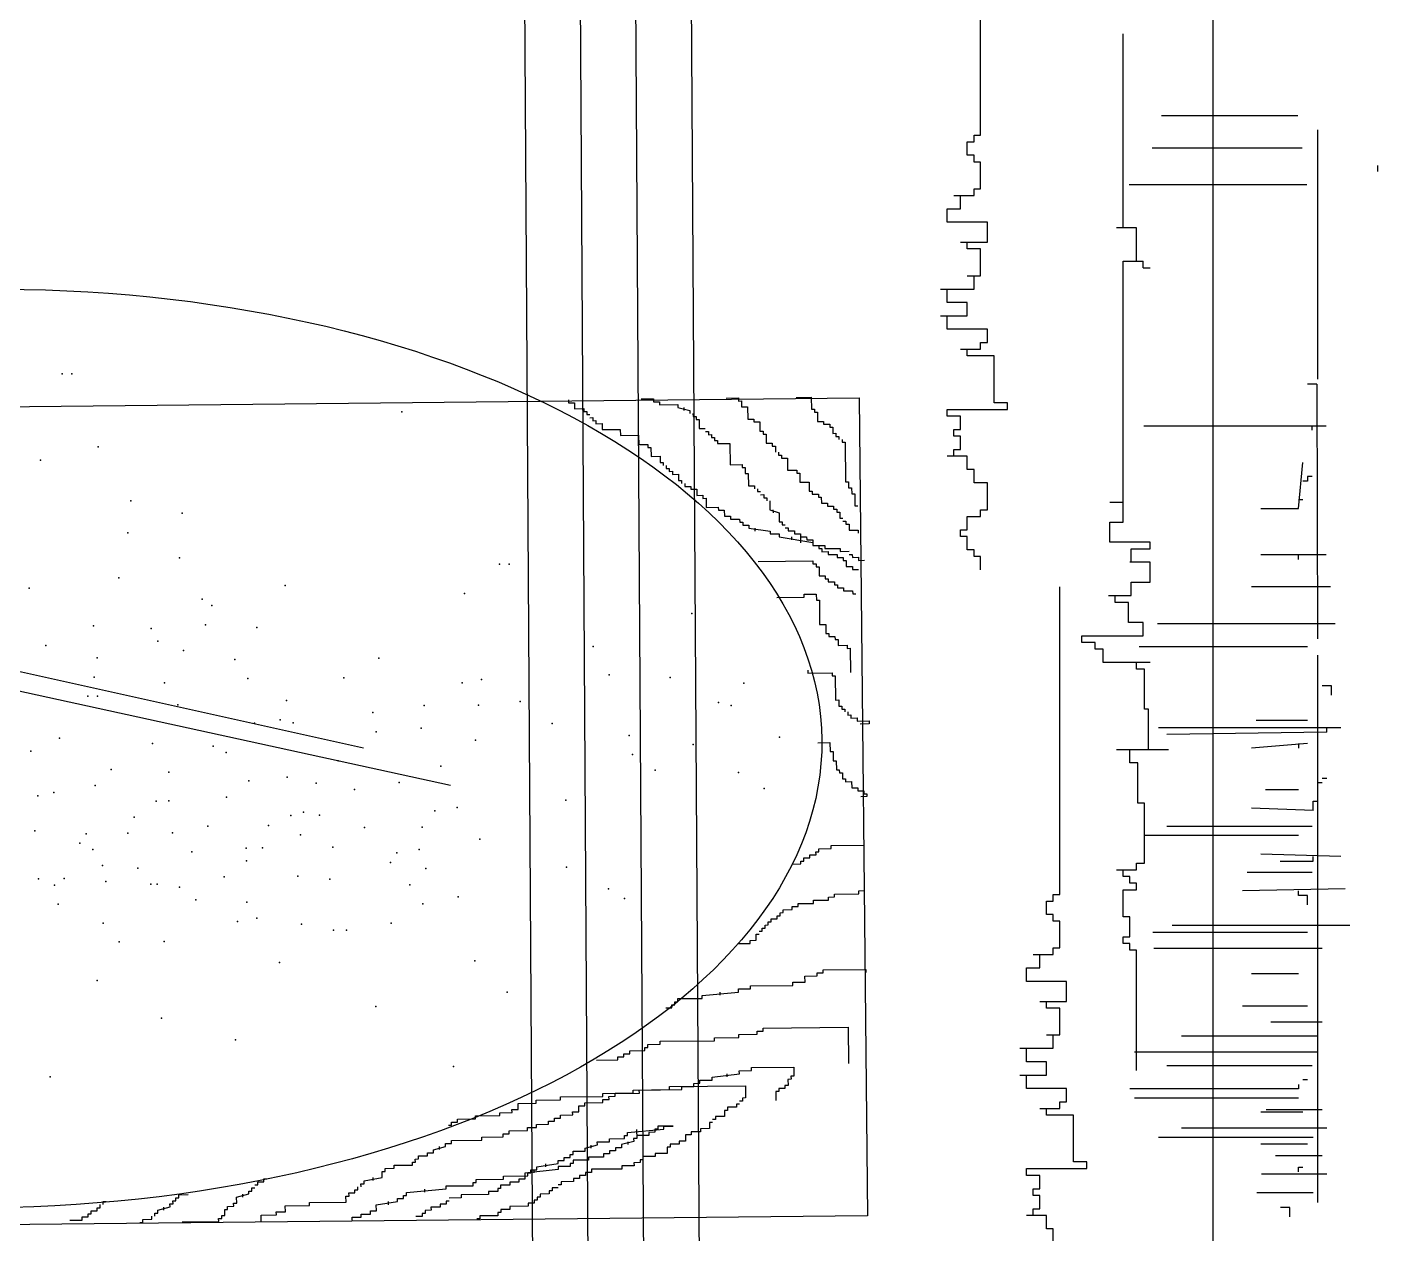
# Model space of a CAD drawing. Header units: inches. Extents: x 4.9 to 47.4, y 12.3 to 37.1.
# Drawn here: x 23.561 to 24.605, y 20.177 to 21.109 of the extents above; entities that cross this region are included whole.
import ezdxf

# ---------------------------------------------------------------- set-up
doc = ezdxf.new("R2010")
doc.units = ezdxf.units.IN
doc.header["$MEASUREMENT"] = 0
doc.layers.add('02', color=2, linetype='Continuous')

msp = doc.modelspace()

# ---------------------------------------------------------------- linework, layer by layer
at = {"layer": '02'}
for p, q in [((23.9544, 19.7528), (23.9452, 21.2094)), ((23.9973, 19.7528), (23.9882, 21.2094)), ((24.0403, 19.7528), (24.0311, 21.2094)), ((24.0832, 19.7528), (24.0741, 21.2094)), ((24.2977, 21.0258), (24.2977, 21.2093)), ((24.4772, 19.8095), (24.4772, 21.1773)), ((24.4078, 20.9543), (24.4078, 21.1041)), ((24.5426, 21.0407), (24.4374, 21.0407)), ((24.2874, 21.0206), (24.2926, 21.0206)), ((24.2874, 21.0103), (24.2874, 21.0206)), ((24.2926, 21.0258), (24.2977, 21.0258)), ((24.2926, 21.0206), (24.2926, 21.0258)), ((24.5578, 21.0299), (24.5578, 20.8375)), ((24.2926, 21.0103), (24.2874, 21.0103)), ((24.2926, 21.0051), (24.2926, 21.0103)), ((24.5461, 21.0158), (24.4303, 21.0158)), ((24.2977, 21.0051), (24.2926, 21.0051)), ((24.2977, 20.9845), (24.2977, 21.0051)), ((24.6045, 20.9977), (24.6045, 21.0024)), ((24.2771, 20.9793), (24.2926, 20.9793)), ((24.2823, 20.969), (24.2823, 20.9793)), ((24.2926, 20.9845), (24.2977, 20.9845)), ((24.2926, 20.9793), (24.2926, 20.9845)), ((24.5497, 20.9874), (24.4125, 20.9874)), ((24.2719, 20.969), (24.2823, 20.969)), ((24.2719, 20.9587), (24.2719, 20.969)), ((24.3029, 20.9587), (24.2719, 20.9587)), ((24.3029, 20.9432), (24.3029, 20.9587)), ((24.4181, 20.9543), (24.4027, 20.9543)), ((24.4181, 20.9285), (24.4181, 20.9543)), ((24.2823, 20.9432), (24.3029, 20.9432)), ((24.2874, 20.938), (24.2874, 20.9432)), ((24.2977, 20.938), (24.2874, 20.938)), ((24.2977, 20.9173), (24.2977, 20.938)), ((24.4078, 20.9285), (24.4233, 20.9285)), ((24.4078, 20.727), (24.4078, 20.9285)), ((24.4233, 20.9233), (24.4233, 20.9285)), ((24.2874, 20.9173), (24.2977, 20.9173)), ((24.2926, 20.907), (24.2926, 20.9173)), ((24.4233, 20.9233), (24.4285, 20.9233)), ((24.2668, 20.907), (24.2926, 20.907)), ((24.2719, 20.8967), (24.2719, 20.907)), ((24.2874, 20.8967), (24.2719, 20.8967)), ((24.2874, 20.8863), (24.2874, 20.8967)), ((24.2668, 20.8863), (24.2874, 20.8863)), ((24.2719, 20.876), (24.2719, 20.8863)), ((24.3029, 20.876), (24.2719, 20.876)), ((24.3029, 20.8657), (24.3029, 20.876)), ((24.2977, 20.8657), (24.3029, 20.8657)), ((24.2977, 20.8605), (24.2977, 20.8657)), ((24.2823, 20.8605), (24.2977, 20.8605)), ((24.2874, 20.8553), (24.2874, 20.8605)), ((24.3081, 20.8553), (24.2874, 20.8553)), ((24.3081, 20.8192), (24.3081, 20.8553)), ((24.5573, 20.8334), (24.5502, 20.8334)), ((24.5573, 20.8334), (24.5578, 20.6368)), ((22.8502, 20.8089), (24.2039, 20.8229)), ((24.0357, 20.8221), (24.045, 20.8222)), ((24.045, 20.8222), (24.0451, 20.8199)), ((24.1013, 20.8228), (24.1107, 20.8229)), ((24.1107, 20.8229), (24.1107, 20.8205)), ((24.1552, 20.8233), (24.1669, 20.8235)), ((24.1669, 20.8235), (24.167, 20.8141)), ((24.2039, 20.8229), (24.2104, 20.1912)), ((23.9794, 20.8215), (23.9794, 20.8192)), ((23.9794, 20.8192), (23.9841, 20.8192)), ((23.9841, 20.8192), (23.9842, 20.8145)), ((23.9842, 20.8145), (23.9912, 20.8146)), ((23.9912, 20.8146), (23.9912, 20.8123)), ((23.9912, 20.8123), (23.9936, 20.8123)), ((23.9936, 20.8123), (23.9936, 20.81)), ((24.0451, 20.8199), (24.0498, 20.8199)), ((24.0498, 20.8199), (24.0498, 20.8176)), ((24.0498, 20.8176), (24.0638, 20.8177)), ((24.0638, 20.8177), (24.0639, 20.8154)), ((24.0639, 20.8154), (24.0733, 20.8131)), ((24.0686, 20.8154), (24.0686, 20.8131)), ((24.0733, 20.8131), (24.0733, 20.8108)), ((24.1107, 20.8205), (24.113, 20.8206)), ((24.113, 20.8206), (24.1131, 20.8159)), ((24.1131, 20.8159), (24.1178, 20.8159)), ((24.1178, 20.8159), (24.1179, 20.8066)), ((24.167, 20.8141), (24.1694, 20.8141)), ((24.1694, 20.8141), (24.1694, 20.8118)), ((24.1694, 20.8118), (24.1717, 20.8118)), ((24.1717, 20.8118), (24.1718, 20.8048)), ((24.2719, 20.814), (24.3184, 20.814)), ((24.2719, 20.8088), (24.2719, 20.814)), ((24.3184, 20.8192), (24.3081, 20.8192)), ((24.3184, 20.814), (24.3184, 20.8192)), ((23.9936, 20.81), (23.9959, 20.81)), ((23.996, 20.8076), (23.9983, 20.8077)), ((23.9983, 20.8077), (23.9983, 20.8053)), ((23.9983, 20.8053), (24.0007, 20.8054)), ((24.0007, 20.8054), (24.0007, 20.803)), ((24.0007, 20.803), (24.0054, 20.8031)), ((24.0054, 20.8031), (24.0054, 20.7984)), ((24.0756, 20.8108), (24.0757, 20.8085)), ((24.0757, 20.8085), (24.078, 20.8085)), ((24.078, 20.8085), (24.078, 20.8062)), ((24.078, 20.8062), (24.0804, 20.8062)), ((24.0804, 20.8062), (24.0804, 20.7992)), ((24.1179, 20.8066), (24.1226, 20.8066)), ((24.1226, 20.8066), (24.1226, 20.8043)), ((24.1226, 20.8043), (24.1273, 20.8043)), ((24.1273, 20.8043), (24.1273, 20.7973)), ((24.1718, 20.8048), (24.1765, 20.8048)), ((24.1765, 20.8048), (24.1765, 20.8025)), ((24.1765, 20.8025), (24.1812, 20.8025)), ((24.1812, 20.8025), (24.1812, 20.8002)), ((24.2823, 20.8088), (24.2719, 20.8088)), ((24.2823, 20.7985), (24.2823, 20.8088)), ((24.4237, 20.8014), (24.5645, 20.8014)), ((24.5538, 20.7979), (24.5538, 20.8014)), ((24.0054, 20.7984), (24.0195, 20.7985)), ((24.0195, 20.7985), (24.0196, 20.7938)), ((24.0196, 20.7938), (24.0336, 20.794)), ((24.0336, 20.794), (24.0337, 20.787)), ((24.0804, 20.7992), (24.0851, 20.7992)), ((24.0852, 20.7969), (24.0875, 20.7969)), ((24.0875, 20.7969), (24.0875, 20.7945)), ((24.0875, 20.7945), (24.0899, 20.7946)), ((24.0899, 20.7946), (24.0899, 20.7922)), ((24.0899, 20.7922), (24.0922, 20.7923)), ((24.0922, 20.7923), (24.0923, 20.7899)), ((24.1273, 20.7973), (24.1297, 20.7973)), ((24.1297, 20.7973), (24.1297, 20.795)), ((24.1297, 20.795), (24.1321, 20.795)), ((24.1321, 20.795), (24.1321, 20.788)), ((24.1812, 20.8002), (24.1836, 20.8002)), ((24.1836, 20.8002), (24.1836, 20.7955)), ((24.1836, 20.7955), (24.186, 20.7956)), ((24.186, 20.7956), (24.186, 20.7932)), ((24.186, 20.7932), (24.1883, 20.7932)), ((24.1883, 20.7932), (24.1883, 20.7909)), ((24.1907, 20.7909), (24.1907, 20.7886)), ((24.2771, 20.7985), (24.2823, 20.7985)), ((24.2771, 20.7933), (24.2771, 20.7985)), ((24.2823, 20.7933), (24.2771, 20.7933)), ((24.2823, 20.783), (24.2823, 20.7933)), ((24.0337, 20.787), (24.0407, 20.787)), ((24.0407, 20.787), (24.0407, 20.7847)), ((24.0407, 20.7847), (24.0431, 20.7847)), ((24.0431, 20.7847), (24.0432, 20.7777)), ((24.0923, 20.7899), (24.0946, 20.7899)), ((24.0946, 20.7899), (24.0946, 20.7876)), ((24.0946, 20.7876), (24.104, 20.7877)), ((24.104, 20.7877), (24.1042, 20.7713)), ((24.1321, 20.788), (24.1368, 20.788)), ((24.1368, 20.788), (24.1368, 20.7857)), ((24.1368, 20.7857), (24.1392, 20.7857)), ((24.1392, 20.7857), (24.1392, 20.781)), ((24.1416, 20.7811), (24.1416, 20.7787)), ((24.1907, 20.7886), (24.1931, 20.7886)), ((24.1931, 20.7886), (24.1934, 20.7582)), ((24.2771, 20.783), (24.2823, 20.783)), ((24.2771, 20.7779), (24.2771, 20.783)), ((24.0432, 20.7777), (24.0502, 20.7778)), ((24.0502, 20.7778), (24.0502, 20.7731)), ((24.0502, 20.7731), (24.0526, 20.7731)), ((24.0526, 20.7731), (24.0526, 20.7708)), ((24.0549, 20.7708), (24.055, 20.7685)), ((24.1042, 20.7713), (24.1135, 20.7714)), ((24.1135, 20.7714), (24.1136, 20.7691)), ((24.1416, 20.7787), (24.1439, 20.7787)), ((24.1439, 20.7787), (24.144, 20.7764)), ((24.144, 20.7764), (24.1486, 20.7764)), ((24.1486, 20.7764), (24.1487, 20.7671)), ((24.2874, 20.7779), (24.2719, 20.7779)), ((24.2874, 20.7675), (24.2874, 20.7779)), ((24.5431, 20.7374), (24.5466, 20.7729)), ((24.055, 20.7685), (24.0573, 20.7685)), ((24.0573, 20.7685), (24.0573, 20.7661)), ((24.0573, 20.7661), (24.0597, 20.7662)), ((24.0597, 20.7662), (24.0597, 20.7638)), ((24.0597, 20.7638), (24.0644, 20.7639)), ((24.0644, 20.7639), (24.0644, 20.7592)), ((24.0644, 20.7592), (24.0668, 20.7592)), ((24.0668, 20.7592), (24.0668, 20.7569)), ((24.1136, 20.7691), (24.1159, 20.7691)), ((24.1159, 20.7691), (24.116, 20.7644)), ((24.116, 20.7644), (24.1183, 20.7644)), ((24.1183, 20.7644), (24.1184, 20.7551)), ((24.1487, 20.7671), (24.1558, 20.7672)), ((24.1558, 20.7672), (24.1558, 20.7648)), ((24.1558, 20.7648), (24.1581, 20.7648)), ((24.1581, 20.7648), (24.1582, 20.7578)), ((24.2926, 20.7675), (24.2874, 20.7675)), ((24.2926, 20.7572), (24.2926, 20.7675)), ((24.5502, 20.7623), (24.5502, 20.7587)), ((24.5538, 20.7623), (24.5502, 20.7623)), ((24.0692, 20.7569), (24.0692, 20.7546)), ((24.0692, 20.7546), (24.0739, 20.7546)), ((24.0739, 20.7546), (24.0739, 20.7523)), ((24.0739, 20.7523), (24.0786, 20.7523)), ((24.0786, 20.7523), (24.0786, 20.7476)), ((24.1184, 20.7551), (24.1231, 20.7551)), ((24.1231, 20.7551), (24.1231, 20.7528)), ((24.1255, 20.7528), (24.1255, 20.7505)), ((24.1255, 20.7505), (24.1278, 20.7505)), ((24.1582, 20.7578), (24.1652, 20.7579)), ((24.1652, 20.7579), (24.1653, 20.7509)), ((24.1653, 20.7509), (24.1677, 20.7509)), ((24.1677, 20.7509), (24.1677, 20.7485)), ((24.1677, 20.7485), (24.1724, 20.7486)), ((24.1724, 20.7486), (24.1724, 20.7463)), ((24.1934, 20.7582), (24.1957, 20.7582)), ((24.1957, 20.7582), (24.1958, 20.7535)), ((24.1958, 20.7535), (24.1981, 20.7535)), ((24.1981, 20.7535), (24.1982, 20.7489)), ((24.1982, 20.7489), (24.2005, 20.7489)), ((24.2005, 20.7489), (24.2006, 20.7395)), ((24.3029, 20.7572), (24.2926, 20.7572)), ((24.3029, 20.7365), (24.3029, 20.7572)), ((24.5502, 20.7587), (24.5466, 20.7587)), ((24.0786, 20.7476), (24.0833, 20.7477)), ((24.0833, 20.7477), (24.0833, 20.7453)), ((24.0833, 20.7453), (24.0857, 20.7454)), ((24.0857, 20.7454), (24.0858, 20.7383)), ((24.0858, 20.7383), (24.0951, 20.7384)), ((24.0951, 20.7384), (24.0952, 20.7361)), ((24.1278, 20.7481), (24.1302, 20.7482)), ((24.1302, 20.7482), (24.1302, 20.7458)), ((24.1302, 20.7458), (24.1326, 20.7458)), ((24.1326, 20.7458), (24.1326, 20.7435)), ((24.1349, 20.7435), (24.135, 20.7365)), ((24.1724, 20.7463), (24.1747, 20.7463)), ((24.1747, 20.7463), (24.1748, 20.7416)), ((24.1748, 20.7416), (24.1795, 20.7416)), ((24.1795, 20.7416), (24.1795, 20.7393)), ((24.1795, 20.7393), (24.1842, 20.7394)), ((24.1842, 20.7394), (24.1842, 20.737)), ((24.2006, 20.7395), (24.2029, 20.7395)), ((24.3975, 20.7425), (24.4078, 20.7425)), ((24.5431, 20.7445), (24.5466, 20.7445)), ((24.0952, 20.7361), (24.0998, 20.7361)), ((24.0998, 20.7361), (24.0999, 20.7315)), ((24.0999, 20.7315), (24.1046, 20.7315)), ((24.1046, 20.7315), (24.1046, 20.7292)), ((24.1046, 20.7292), (24.1116, 20.7292)), ((24.1116, 20.7292), (24.1117, 20.7269)), ((24.135, 20.7365), (24.1421, 20.7342)), ((24.1373, 20.7365), (24.1374, 20.7342)), ((24.1421, 20.7342), (24.1421, 20.7272)), ((24.1842, 20.737), (24.1866, 20.737)), ((24.1866, 20.737), (24.1866, 20.7347)), ((24.1866, 20.7347), (24.1889, 20.7347)), ((24.1889, 20.7347), (24.189, 20.73)), ((24.189, 20.73), (24.1913, 20.7301)), ((24.1913, 20.7277), (24.1937, 20.7277)), ((24.1937, 20.7277), (24.1937, 20.7254)), ((24.2874, 20.7314), (24.2977, 20.7314)), ((24.2874, 20.721), (24.2874, 20.7314)), ((24.2977, 20.7365), (24.3029, 20.7365)), ((24.2977, 20.7314), (24.2977, 20.7365)), ((24.5141, 20.7374), (24.5431, 20.7374)), ((24.1117, 20.7269), (24.114, 20.7269)), ((24.114, 20.7269), (24.114, 20.7246)), ((24.114, 20.7246), (24.1187, 20.7246)), ((24.1187, 20.7246), (24.1187, 20.7223)), ((24.1187, 20.7223), (24.1352, 20.7201)), ((24.1234, 20.7223), (24.1234, 20.72)), ((24.1352, 20.7201), (24.1352, 20.7178)), ((24.1352, 20.7178), (24.1422, 20.7179)), ((24.1421, 20.7272), (24.1445, 20.7272)), ((24.1422, 20.7179), (24.1422, 20.7155)), ((24.1445, 20.7272), (24.1445, 20.7249)), ((24.1445, 20.7249), (24.1468, 20.7249)), ((24.1469, 20.7226), (24.1492, 20.7226)), ((24.1492, 20.7226), (24.1492, 20.7203)), ((24.1492, 20.7203), (24.1539, 20.7203)), ((24.1539, 20.7203), (24.1539, 20.718)), ((24.1539, 20.718), (24.1586, 20.718)), ((24.1586, 20.718), (24.1587, 20.711)), ((24.1937, 20.7254), (24.1961, 20.7254)), ((24.1961, 20.7254), (24.1961, 20.7207)), ((24.1961, 20.7207), (24.2031, 20.7208)), ((24.2031, 20.7208), (24.2032, 20.7185)), ((24.2823, 20.721), (24.2874, 20.721)), ((24.2823, 20.7159), (24.2823, 20.721)), ((24.3975, 20.727), (24.4078, 20.727)), ((24.3975, 20.7115), (24.3975, 20.727)), ((24.1422, 20.7155), (24.1681, 20.7111)), ((24.1516, 20.7156), (24.1516, 20.7133)), ((24.1587, 20.7157), (24.1633, 20.7157)), ((24.1633, 20.7157), (24.1634, 20.7134)), ((24.1634, 20.7134), (24.1681, 20.7134)), ((24.1681, 20.7134), (24.1681, 20.7088)), ((24.1681, 20.7111), (24.1681, 20.7088)), ((24.1681, 20.7088), (24.1775, 20.7089)), ((24.1681, 20.7088), (24.1728, 20.7088)), ((24.1728, 20.7088), (24.1728, 20.7065)), ((24.1775, 20.7089), (24.1775, 20.7065)), ((24.2874, 20.7159), (24.2823, 20.7159)), ((24.2874, 20.7055), (24.2874, 20.7159)), ((24.4285, 20.7115), (24.3975, 20.7115)), ((24.4285, 20.7063), (24.4285, 20.7115)), ((24.126, 20.6966), (24.1682, 20.6971)), ((24.1682, 20.6971), (24.1682, 20.6947)), ((24.1728, 20.7065), (24.1752, 20.7065)), ((24.1752, 20.7065), (24.1752, 20.7041)), ((24.1752, 20.7041), (24.1799, 20.7042)), ((24.1775, 20.7065), (24.1892, 20.7066)), ((24.1799, 20.7042), (24.1799, 20.7019)), ((24.1799, 20.7019), (24.1869, 20.7019)), ((24.1869, 20.7019), (24.1869, 20.6996)), ((24.1869, 20.6996), (24.1916, 20.6996)), ((24.1892, 20.7066), (24.1892, 20.7043)), ((24.1892, 20.7043), (24.1963, 20.7044)), ((24.1916, 20.6996), (24.1917, 20.6973)), ((24.1917, 20.6973), (24.194, 20.6973)), ((24.194, 20.6973), (24.194, 20.6926)), ((24.1963, 20.702), (24.1986, 20.702)), ((24.1986, 20.702), (24.1987, 20.6997)), ((24.1987, 20.6997), (24.2034, 20.6998)), ((24.2034, 20.6998), (24.2034, 20.6974)), ((24.2034, 20.6974), (24.2081, 20.6975)), ((24.2926, 20.7055), (24.2874, 20.7055)), ((24.2926, 20.7004), (24.2926, 20.7055)), ((24.2977, 20.7004), (24.2926, 20.7004)), ((24.2977, 20.69), (24.2977, 20.7004)), ((24.4139, 20.7063), (24.4285, 20.7063)), ((24.4139, 20.696), (24.4139, 20.7063)), ((24.5645, 20.7018), (24.5141, 20.7018)), ((24.5431, 20.6982), (24.5431, 20.7018)), ((23.1947, 20.6918), (23.8213, 20.5527)), ((24.1682, 20.6947), (24.1706, 20.6947)), ((24.1706, 20.6947), (24.1706, 20.6924)), ((24.1706, 20.6924), (24.173, 20.6924)), ((24.173, 20.6924), (24.173, 20.6854)), ((24.194, 20.6926), (24.1987, 20.6927)), ((24.1987, 20.6927), (24.1988, 20.6903)), ((24.1988, 20.6903), (24.2034, 20.6904)), ((24.4285, 20.696), (24.413, 20.696)), ((24.4285, 20.6805), (24.4285, 20.696)), ((24.173, 20.6854), (24.1777, 20.6854)), ((24.1777, 20.6854), (24.1777, 20.6831)), ((24.1777, 20.6831), (24.1801, 20.6831)), ((24.1801, 20.6831), (24.1801, 20.6808)), ((24.1801, 20.6808), (24.1848, 20.6808)), ((24.1848, 20.6808), (24.1848, 20.6785)), ((24.1848, 20.6785), (24.1872, 20.6785)), ((24.1872, 20.6785), (24.1872, 20.6762)), ((24.1872, 20.6762), (24.1919, 20.6762)), ((24.1919, 20.6762), (24.1919, 20.6739)), ((24.359, 20.4394), (24.359, 20.677)), ((24.4139, 20.6702), (24.4139, 20.6805)), ((24.4139, 20.6805), (24.4285, 20.6805)), ((24.568, 20.6769), (24.5069, 20.6769)), ((23.2197, 20.6699), (23.8884, 20.5238)), ((24.1404, 20.6687), (24.1615, 20.6689)), ((24.1615, 20.6712), (24.1708, 20.6713)), ((24.1615, 20.6689), (24.1615, 20.6712)), ((24.1708, 20.6713), (24.1709, 20.6666)), ((24.1709, 20.6666), (24.1732, 20.6667)), ((24.1732, 20.6667), (24.1734, 20.6479)), ((24.1919, 20.6739), (24.1989, 20.674)), ((24.1989, 20.674), (24.199, 20.6716)), ((24.199, 20.6716), (24.2013, 20.6716)), ((24.3965, 20.6702), (24.4139, 20.6702)), ((24.4017, 20.665), (24.4017, 20.6702)), ((24.412, 20.665), (24.4017, 20.665)), ((24.412, 20.6495), (24.412, 20.665)), ((24.1734, 20.6479), (24.1781, 20.648)), ((24.1781, 20.648), (24.1782, 20.641)), ((24.4233, 20.6495), (24.412, 20.6495)), ((24.4233, 20.6392), (24.4233, 20.6495)), ((24.5716, 20.6484), (24.4344, 20.6484)), ((24.1782, 20.641), (24.1805, 20.641)), ((24.1805, 20.641), (24.1805, 20.6387)), ((24.1805, 20.6387), (24.1852, 20.6387)), ((24.1852, 20.6387), (24.1853, 20.6364)), ((24.1853, 20.6364), (24.1876, 20.6364)), ((24.1876, 20.6364), (24.1876, 20.6317)), ((24.3759, 20.6392), (24.4233, 20.6392)), ((24.3759, 20.634), (24.3759, 20.6392)), ((24.3862, 20.634), (24.3759, 20.634)), ((24.3862, 20.6288), (24.3862, 20.634)), ((24.1876, 20.6317), (24.1947, 20.6318)), ((24.1947, 20.6318), (24.1947, 20.6294)), ((24.1947, 20.6294), (24.197, 20.6295)), ((24.197, 20.6295), (24.1972, 20.6107)), ((24.3923, 20.6288), (24.3862, 20.6288)), ((24.3923, 20.6185), (24.3923, 20.6288)), ((24.5502, 20.6306), (24.4201, 20.6306)), ((24.5578, 20.6242), (24.5578, 20.2015)), ((24.4285, 20.6185), (24.3923, 20.6185)), ((24.4181, 20.6134), (24.4181, 20.6185)), ((24.4243, 20.6134), (24.4181, 20.6134)), ((24.4243, 20.5824), (24.4243, 20.6134)), ((24.1644, 20.6127), (24.1644, 20.6104)), ((24.1644, 20.6104), (24.1832, 20.6106)), ((24.1832, 20.6106), (24.1832, 20.6082)), ((24.1832, 20.6082), (24.1855, 20.6083)), ((24.1855, 20.6083), (24.1857, 20.5895)), ((24.5686, 20.6004), (24.5615, 20.6004)), ((24.5686, 20.5933), (24.5686, 20.6004)), ((24.1857, 20.5895), (24.1881, 20.5896)), ((24.1881, 20.5896), (24.1881, 20.5849)), ((24.1881, 20.5849), (24.1905, 20.5849)), ((24.1905, 20.5849), (24.1905, 20.5826)), ((24.1905, 20.5826), (24.1928, 20.5826)), ((24.1928, 20.5826), (24.1929, 20.5803)), ((24.4273, 20.5824), (24.4243, 20.5824)), ((24.4273, 20.5514), (24.4273, 20.5824)), ((24.1952, 20.5803), (24.1952, 20.5779)), ((24.1952, 20.5779), (24.1976, 20.578)), ((24.1976, 20.578), (24.1976, 20.5756)), ((24.1976, 20.5756), (24.2023, 20.5757)), ((24.2023, 20.5757), (24.2023, 20.5733)), ((24.2023, 20.5733), (24.2117, 20.5734)), ((24.2117, 20.5734), (24.2117, 20.5711)), ((24.5502, 20.5737), (24.5105, 20.5737)), ((24.2117, 20.5711), (24.2047, 20.571)), ((24.435, 20.5684), (24.5758, 20.5684)), ((24.5651, 20.5648), (24.4415, 20.563)), ((24.5651, 20.5648), (24.5651, 20.5684)), ((24.172, 20.5566), (24.1814, 20.5567)), ((24.1814, 20.5567), (24.1815, 20.5497)), ((24.4027, 20.5514), (24.4428, 20.5514)), ((24.413, 20.541), (24.413, 20.5514)), ((24.5502, 20.5559), (24.5069, 20.5524)), ((24.5431, 20.5559), (24.5431, 20.5524)), ((24.1815, 20.5497), (24.1838, 20.5497)), ((24.1838, 20.5497), (24.1839, 20.5427)), ((24.1839, 20.5427), (24.1862, 20.5427)), ((24.1862, 20.5427), (24.1863, 20.5357)), ((24.4191, 20.541), (24.413, 20.541)), ((24.4191, 20.51), (24.4191, 20.541)), ((24.1863, 20.5357), (24.1886, 20.5357)), ((24.1886, 20.5357), (24.1887, 20.5334)), ((24.1887, 20.5334), (24.191, 20.5334)), ((24.191, 20.5334), (24.191, 20.5287)), ((24.191, 20.5287), (24.1934, 20.5288)), ((24.1934, 20.5288), (24.1934, 20.5264)), ((24.1934, 20.5264), (24.1981, 20.5265)), ((24.1981, 20.5265), (24.1982, 20.5218)), ((24.1982, 20.5218), (24.2028, 20.5218)), ((24.2028, 20.5218), (24.2029, 20.5195)), ((24.2029, 20.5195), (24.2076, 20.5195)), ((24.2076, 20.5195), (24.2076, 20.5172)), ((24.5431, 20.5203), (24.5176, 20.5203)), ((24.5615, 20.5257), (24.558, 20.5257)), ((24.5615, 20.5292), (24.5651, 20.5292)), ((24.2099, 20.5149), (24.2053, 20.5148)), ((24.2076, 20.5172), (24.2099, 20.5172)), ((24.2099, 20.5172), (24.2099, 20.5149)), ((24.4243, 20.51), (24.4191, 20.51)), ((24.4243, 20.4635), (24.4243, 20.51)), ((24.5544, 20.5114), (24.558, 20.5114)), ((24.5544, 20.5043), (24.5544, 20.5114)), ((24.5544, 20.5043), (24.5069, 20.5061)), ((24.5538, 20.4919), (24.4415, 20.4919)), ((24.1822, 20.4771), (24.208, 20.4774)), ((24.5431, 20.4848), (24.4237, 20.4848)), ((24.1612, 20.4676), (24.1659, 20.4676)), ((24.1612, 20.4652), (24.1612, 20.4676)), ((24.1659, 20.4699), (24.1706, 20.47)), ((24.1659, 20.4676), (24.1659, 20.4699)), ((24.1705, 20.4723), (24.1729, 20.4724)), ((24.1706, 20.47), (24.1705, 20.4723)), ((24.1729, 20.4747), (24.1822, 20.4748)), ((24.1729, 20.4724), (24.1729, 20.4747)), ((24.1822, 20.4748), (24.1822, 20.4771)), ((24.5758, 20.4687), (24.5141, 20.4705)), ((24.5544, 20.4652), (24.5544, 20.4687)), ((24.1519, 20.4628), (24.1589, 20.4629)), ((24.1589, 20.4652), (24.1612, 20.4652)), ((24.1589, 20.4629), (24.1589, 20.4652)), ((24.4027, 20.4584), (24.4181, 20.4584)), ((24.4078, 20.4532), (24.4078, 20.4584)), ((24.4181, 20.4635), (24.4243, 20.4635)), ((24.4181, 20.4584), (24.4181, 20.4635)), ((24.5289, 20.4652), (24.5544, 20.4652)), ((24.413, 20.4532), (24.4078, 20.4532)), ((24.413, 20.448), (24.413, 20.4532)), ((24.4181, 20.448), (24.413, 20.448)), ((24.4181, 20.4429), (24.4181, 20.448)), ((24.5538, 20.4563), (24.5034, 20.4563)), ((24.1803, 20.4373), (24.185, 20.4374)), ((24.1803, 20.435), (24.1803, 20.4373)), ((24.1849, 20.4397), (24.2037, 20.4399)), ((24.185, 20.4374), (24.1849, 20.4397)), ((24.2037, 20.4422), (24.2083, 20.4423)), ((24.2037, 20.4399), (24.2037, 20.4422)), ((24.3538, 20.4342), (24.3538, 20.4394)), ((24.3538, 20.4394), (24.359, 20.4394)), ((24.4078, 20.4429), (24.4181, 20.4429)), ((24.4078, 20.4222), (24.4078, 20.4429)), ((24.5793, 20.4438), (24.4998, 20.4421)), ((24.5431, 20.4385), (24.5431, 20.4421)), ((24.5502, 20.4385), (24.5431, 20.4385)), ((24.5502, 20.4314), (24.5502, 20.4385)), ((24.1429, 20.4252), (24.1452, 20.4253)), ((24.1429, 20.4229), (24.1429, 20.4252)), ((24.1452, 20.4276), (24.1522, 20.4277)), ((24.1452, 20.4253), (24.1452, 20.4276)), ((24.1522, 20.43), (24.1569, 20.4301)), ((24.1522, 20.4277), (24.1522, 20.43)), ((24.1569, 20.4324), (24.1686, 20.4325)), ((24.1569, 20.4301), (24.1569, 20.4324)), ((24.1686, 20.4349), (24.1803, 20.435)), ((24.1686, 20.4325), (24.1686, 20.4349)), ((24.3487, 20.4342), (24.3538, 20.4342)), ((24.3487, 20.4239), (24.3487, 20.4342)), ((24.1313, 20.4157), (24.1336, 20.4158)), ((24.1313, 20.4134), (24.1313, 20.4157)), ((24.1336, 20.4181), (24.1359, 20.4181)), ((24.1336, 20.4158), (24.1336, 20.4181)), ((24.1359, 20.4205), (24.1406, 20.4205)), ((24.1359, 20.4181), (24.1359, 20.4205)), ((24.1406, 20.4229), (24.1429, 20.4229)), ((24.1406, 20.4205), (24.1406, 20.4229)), ((24.3538, 20.4239), (24.3487, 20.4239)), ((24.3538, 20.4187), (24.3538, 20.4239)), ((24.359, 20.4187), (24.3538, 20.4187)), ((24.359, 20.3981), (24.359, 20.4187)), ((24.413, 20.4222), (24.4078, 20.4222)), ((24.413, 20.4067), (24.413, 20.4222)), ((24.5829, 20.4154), (24.4457, 20.4154)), ((24.1243, 20.4087), (24.1267, 20.4087)), ((24.1244, 20.404), (24.1243, 20.4087)), ((24.1266, 20.411), (24.129, 20.411)), ((24.129, 20.4134), (24.1313, 20.4134)), ((24.129, 20.411), (24.129, 20.4134)), ((24.4078, 20.4067), (24.413, 20.4067)), ((24.4078, 20.4016), (24.4078, 20.4067)), ((24.5502, 20.41), (24.4308, 20.41)), ((24.1103, 20.4015), (24.1197, 20.4016)), ((24.1197, 20.4039), (24.1244, 20.404)), ((24.1197, 20.4016), (24.1197, 20.4039)), ((24.3538, 20.3929), (24.3538, 20.3981)), ((24.3538, 20.3981), (24.359, 20.3981)), ((24.413, 20.4016), (24.4078, 20.4016)), ((24.413, 20.3964), (24.413, 20.4016)), ((24.4181, 20.3964), (24.413, 20.3964)), ((24.4181, 20.3034), (24.4181, 20.3964)), ((24.5615, 20.3976), (24.4314, 20.3976)), ((24.3384, 20.3929), (24.3538, 20.3929)), ((24.3435, 20.3826), (24.3435, 20.3929)), ((24.1621, 20.3763), (24.1715, 20.3764)), ((24.1622, 20.3716), (24.1621, 20.3763)), ((24.1715, 20.3787), (24.1762, 20.3788)), ((24.1715, 20.3764), (24.1715, 20.3787)), ((24.1762, 20.3811), (24.209, 20.3814)), ((24.1762, 20.3788), (24.1762, 20.3811)), ((24.209, 20.3814), (24.209, 20.3791)), ((24.3332, 20.3722), (24.3332, 20.3826)), ((24.3332, 20.3826), (24.3435, 20.3826)), ((24.5431, 20.378), (24.5069, 20.378)), ((24.0826, 20.3614), (24.1107, 20.364)), ((24.0967, 20.3615), (24.0966, 20.3639)), ((24.1107, 20.3664), (24.1201, 20.3665)), ((24.1107, 20.364), (24.1107, 20.3664)), ((24.12, 20.3688), (24.1528, 20.3691)), ((24.1201, 20.3665), (24.12, 20.3688)), ((24.1528, 20.3715), (24.1622, 20.3716)), ((24.1528, 20.3691), (24.1528, 20.3715)), ((24.3641, 20.3722), (24.3332, 20.3722)), ((24.3641, 20.3567), (24.3641, 20.3722)), ((24.0592, 20.3541), (24.0616, 20.3542)), ((24.0593, 20.3518), (24.0592, 20.3541)), ((24.0616, 20.3565), (24.0639, 20.3565)), ((24.0616, 20.3542), (24.0616, 20.3565)), ((24.0639, 20.3589), (24.0826, 20.3591)), ((24.0639, 20.3565), (24.0639, 20.3589)), ((24.0826, 20.3591), (24.0826, 20.3614)), ((24.3435, 20.3567), (24.3641, 20.3567)), ((24.3487, 20.3516), (24.3487, 20.3567)), ((24.5502, 20.3531), (24.4998, 20.3531)), ((24.0546, 20.3517), (24.0593, 20.3518)), ((24.359, 20.3516), (24.3487, 20.3516)), ((24.359, 20.3309), (24.359, 20.3516)), ((24.111, 20.3313), (24.1251, 20.3314)), ((24.1251, 20.3337), (24.1298, 20.3338)), ((24.1251, 20.3314), (24.1251, 20.3337)), ((24.1297, 20.3361), (24.1954, 20.3368)), ((24.1298, 20.3338), (24.1297, 20.3361)), ((24.1954, 20.3368), (24.1957, 20.3087)), ((24.5615, 20.3407), (24.5218, 20.3407)), ((24.0385, 20.3211), (24.0408, 20.3212)), ((24.0385, 20.3188), (24.0385, 20.3211)), ((24.0408, 20.3235), (24.0502, 20.3236)), ((24.0408, 20.3212), (24.0408, 20.3235)), ((24.0502, 20.326), (24.0923, 20.3264)), ((24.0502, 20.3236), (24.0502, 20.326)), ((24.0923, 20.3287), (24.1111, 20.3289)), ((24.0923, 20.3264), (24.0923, 20.3287)), ((24.1111, 20.3289), (24.111, 20.3313)), ((24.3487, 20.3309), (24.359, 20.3309)), ((24.3538, 20.3206), (24.3538, 20.3309)), ((24.558, 20.33), (24.4528, 20.33)), ((24.0011, 20.3114), (24.0175, 20.3116)), ((24.0175, 20.3139), (24.0222, 20.314)), ((24.0175, 20.3116), (24.0175, 20.3139)), ((24.0221, 20.3163), (24.0268, 20.3163)), ((24.0222, 20.314), (24.0221, 20.3163)), ((24.0268, 20.3187), (24.0385, 20.3188)), ((24.0268, 20.3163), (24.0268, 20.3187)), ((24.328, 20.3206), (24.3538, 20.3206)), ((24.3332, 20.3102), (24.3332, 20.3206)), ((24.5573, 20.3175), (24.4166, 20.3175)), ((24.0903, 20.2983), (24.1114, 20.3008)), ((24.102, 20.2984), (24.102, 20.3007)), ((24.1113, 20.3032), (24.1207, 20.3033)), ((24.1114, 20.3008), (24.1113, 20.3032)), ((24.1207, 20.3056), (24.1535, 20.3059)), ((24.1207, 20.3033), (24.1207, 20.3056)), ((24.1535, 20.3059), (24.1536, 20.2989)), ((24.3487, 20.3102), (24.3332, 20.3102)), ((24.3487, 20.2999), (24.3487, 20.3102)), ((24.5538, 20.3069), (24.4415, 20.3069)), ((24.0575, 20.2909), (24.1161, 20.2915)), ((24.0576, 20.2886), (24.0575, 20.2909)), ((24.0669, 20.291), (24.0763, 20.2911)), ((24.0669, 20.2887), (24.0669, 20.291)), ((24.0763, 20.2934), (24.081, 20.2935)), ((24.0763, 20.2911), (24.0763, 20.2934)), ((24.0809, 20.2958), (24.0903, 20.2959)), ((24.081, 20.2935), (24.0809, 20.2958)), ((24.0903, 20.2959), (24.0903, 20.2983)), ((24.1161, 20.2915), (24.1162, 20.2822)), ((24.149, 20.2919), (24.1466, 20.2918)), ((24.1466, 20.2918), (24.1466, 20.2895)), ((24.1513, 20.2966), (24.1489, 20.2965)), ((24.1489, 20.2965), (24.149, 20.2919)), ((24.1512, 20.2989), (24.1513, 20.2966)), ((24.1536, 20.2989), (24.1512, 20.2989)), ((24.328, 20.2999), (24.3487, 20.2999)), ((24.3332, 20.2896), (24.3332, 20.2999)), ((24.5431, 20.2926), (24.5431, 20.2891)), ((24.5502, 20.2962), (24.5466, 20.2962)), ((23.9545, 20.2805), (23.9733, 20.2807)), ((23.9545, 20.2781), (23.9545, 20.2805)), ((23.9732, 20.283), (24.0061, 20.2834)), ((23.9733, 20.2807), (23.9732, 20.283)), ((24.006, 20.2857), (24.0342, 20.286)), ((24.0061, 20.2834), (24.006, 20.2857)), ((24.0061, 20.281), (24.0108, 20.2811)), ((24.0061, 20.2787), (24.0061, 20.281)), ((24.0107, 20.2834), (24.0154, 20.2835)), ((24.0108, 20.2811), (24.0107, 20.2834)), ((24.0154, 20.2858), (24.0295, 20.2859)), ((24.0154, 20.2835), (24.0154, 20.2858)), ((24.0294, 20.2883), (24.0576, 20.2886)), ((24.0295, 20.2859), (24.0294, 20.2883)), ((24.0341, 20.2883), (24.0669, 20.2887)), ((24.0342, 20.286), (24.0341, 20.2883)), ((24.1139, 20.2798), (24.1116, 20.2798)), ((24.1162, 20.2822), (24.1139, 20.2821)), ((24.1139, 20.2821), (24.1139, 20.2798)), ((24.1396, 20.2871), (24.1397, 20.2801)), ((24.142, 20.2871), (24.1396, 20.2871)), ((24.1466, 20.2895), (24.1419, 20.2894)), ((24.1419, 20.2894), (24.142, 20.2871)), ((24.3641, 20.2896), (24.3332, 20.2896)), ((24.359, 20.2741), (24.359, 20.2793)), ((24.359, 20.2793), (24.3641, 20.2793)), ((24.3641, 20.2793), (24.3641, 20.2896)), ((24.5431, 20.2891), (24.413, 20.2891)), ((24.5431, 20.282), (24.4166, 20.282)), ((23.9265, 20.2708), (23.9359, 20.2709)), ((23.9265, 20.2685), (23.9265, 20.2708)), ((23.9358, 20.2733), (23.9405, 20.2733)), ((23.9359, 20.2709), (23.9358, 20.2733)), ((23.9405, 20.278), (23.9545, 20.2781)), ((23.9405, 20.2733), (23.9405, 20.278)), ((23.9734, 20.269), (23.9828, 20.2691)), ((23.9734, 20.2666), (23.9734, 20.269)), ((23.9827, 20.2714), (23.9874, 20.2715)), ((23.9828, 20.2691), (23.9827, 20.2714)), ((23.9874, 20.2761), (23.9921, 20.2762)), ((23.9874, 20.2715), (23.9874, 20.2761)), ((23.992, 20.2785), (24.0061, 20.2787)), ((23.9921, 20.2762), (23.992, 20.2785)), ((24.0999, 20.2726), (24.1, 20.2679)), ((24.1023, 20.2726), (24.0999, 20.2726)), ((24.1093, 20.2751), (24.1022, 20.275)), ((24.1022, 20.275), (24.1023, 20.2726)), ((24.1093, 20.2774), (24.1093, 20.2751)), ((24.1116, 20.2774), (24.1093, 20.2774)), ((24.3435, 20.2741), (24.359, 20.2741)), ((24.3487, 20.2689), (24.3487, 20.2741)), ((24.3693, 20.2689), (24.3487, 20.2689)), ((24.3693, 20.2328), (24.3693, 20.2689)), ((24.5466, 20.2713), (24.5141, 20.2713)), ((24.5615, 20.2731), (24.5182, 20.2731)), ((23.8867, 20.2611), (23.8891, 20.2611)), ((23.8891, 20.2634), (23.8938, 20.2635)), ((23.8891, 20.2611), (23.8891, 20.2634)), ((23.8937, 20.2658), (23.9078, 20.266)), ((23.8938, 20.2635), (23.8937, 20.2658)), ((23.9078, 20.2683), (23.9265, 20.2685)), ((23.9078, 20.266), (23.9078, 20.2683)), ((23.9477, 20.2593), (23.9547, 20.2594)), ((23.9477, 20.257), (23.9477, 20.2593)), ((23.9547, 20.2618), (23.9641, 20.2619)), ((23.9547, 20.2594), (23.9547, 20.2618)), ((23.9641, 20.2642), (23.9688, 20.2642)), ((23.9641, 20.2619), (23.9641, 20.2642)), ((23.9687, 20.2666), (23.9734, 20.2666)), ((23.9688, 20.2642), (23.9687, 20.2666)), ((24.0602, 20.2605), (24.0485, 20.2604)), ((24.0485, 20.2604), (24.0485, 20.258)), ((24.0532, 20.2604), (24.0602, 20.2605)), ((24.0532, 20.2581), (24.0532, 20.2604)), ((24.0884, 20.2585), (24.0813, 20.2584)), ((24.0813, 20.2584), (24.0813, 20.256)), ((24.0907, 20.2632), (24.0883, 20.2631)), ((24.0883, 20.2631), (24.0884, 20.2585)), ((24.093, 20.2655), (24.0906, 20.2655)), ((24.0929, 20.2679), (24.093, 20.2655)), ((24.1, 20.2679), (24.0929, 20.2679)), ((24.5651, 20.2588), (24.4528, 20.2588)), ((23.8892, 20.2494), (23.9126, 20.2496)), ((23.8892, 20.247), (23.8892, 20.2494)), ((23.9126, 20.252), (23.929, 20.2521)), ((23.9126, 20.2496), (23.9126, 20.252)), ((23.929, 20.2545), (23.9337, 20.2545)), ((23.929, 20.2521), (23.929, 20.2545)), ((23.9337, 20.2569), (23.9477, 20.257)), ((23.9337, 20.2545), (23.9337, 20.2569)), ((24.0017, 20.2482), (24.0111, 20.2483)), ((24.0018, 20.2459), (24.0017, 20.2482)), ((24.0111, 20.2506), (24.0228, 20.2508)), ((24.0111, 20.2483), (24.0111, 20.2506)), ((24.0299, 20.2485), (24.0205, 20.2461)), ((24.0228, 20.2531), (24.0251, 20.2531)), ((24.0228, 20.2508), (24.0228, 20.2531)), ((24.0251, 20.2555), (24.0532, 20.2581)), ((24.0251, 20.2531), (24.0251, 20.2555)), ((24.0252, 20.2484), (24.0252, 20.2461)), ((24.0322, 20.2509), (24.0298, 20.2508)), ((24.0298, 20.2508), (24.0299, 20.2485)), ((24.0321, 20.2579), (24.0322, 20.2509)), ((24.0415, 20.2533), (24.0322, 20.2532)), ((24.0462, 20.2557), (24.0415, 20.2556)), ((24.0415, 20.2556), (24.0415, 20.2533)), ((24.0462, 20.258), (24.0462, 20.2557)), ((24.0485, 20.258), (24.0462, 20.258)), ((24.065, 20.2489), (24.065, 20.2465)), ((24.0697, 20.2489), (24.065, 20.2489)), ((24.0697, 20.2536), (24.0697, 20.2489)), ((24.0743, 20.2536), (24.0697, 20.2536)), ((24.0743, 20.256), (24.0743, 20.2536)), ((24.0813, 20.256), (24.0743, 20.256)), ((24.5544, 20.2517), (24.435, 20.2517)), ((23.8636, 20.2374), (23.8706, 20.2375)), ((23.8706, 20.2398), (23.8752, 20.2399)), ((23.8706, 20.2375), (23.8706, 20.2398)), ((23.8752, 20.2422), (23.8846, 20.2447)), ((23.8752, 20.2399), (23.8752, 20.2422)), ((23.8799, 20.2423), (23.8799, 20.2446)), ((23.8845, 20.247), (23.8892, 20.247)), ((23.8846, 20.2447), (23.8845, 20.247)), ((23.9807, 20.2386), (23.9831, 20.2386)), ((23.9808, 20.2363), (23.9807, 20.2386)), ((23.9831, 20.241), (23.9924, 20.2411)), ((23.9831, 20.2386), (23.9831, 20.241)), ((23.9924, 20.2434), (24.0018, 20.2459)), ((23.9924, 20.2411), (23.9924, 20.2434)), ((23.9971, 20.2435), (23.9971, 20.2458)), ((24.0065, 20.2389), (24.0065, 20.2365)), ((24.0112, 20.2389), (24.0065, 20.2389)), ((24.0112, 20.2413), (24.0112, 20.2389)), ((24.0159, 20.2413), (24.0112, 20.2413)), ((24.0158, 20.2437), (24.0159, 20.2413)), ((24.0205, 20.2437), (24.0158, 20.2437)), ((24.0205, 20.2461), (24.0205, 20.2437)), ((24.0557, 20.2394), (24.0464, 20.2393)), ((24.0464, 20.2393), (24.0464, 20.237)), ((24.0557, 20.2441), (24.0557, 20.2394)), ((24.058, 20.2441), (24.0557, 20.2441)), ((24.065, 20.2465), (24.058, 20.2464)), ((24.058, 20.2464), (24.058, 20.2441)), ((24.5502, 20.2464), (24.5141, 20.2464)), ((24.5615, 20.2375), (24.5254, 20.2375)), ((23.8379, 20.2278), (23.8449, 20.2279)), ((23.8379, 20.2254), (23.8379, 20.2278)), ((23.8449, 20.2302), (23.8589, 20.2303)), ((23.8449, 20.2279), (23.8449, 20.2302)), ((23.8589, 20.2327), (23.8613, 20.2327)), ((23.8589, 20.2303), (23.8589, 20.2327)), ((23.8612, 20.235), (23.8636, 20.2351)), ((23.8613, 20.2327), (23.8612, 20.235)), ((23.8636, 20.2351), (23.8636, 20.2374)), ((23.9551, 20.229), (23.9714, 20.2315)), ((23.9551, 20.2266), (23.9551, 20.229)), ((23.9621, 20.2291), (23.9621, 20.2314)), ((23.9714, 20.2338), (23.9761, 20.2339)), ((23.9714, 20.2315), (23.9714, 20.2338)), ((23.9808, 20.2293), (23.9715, 20.2292)), ((23.9715, 20.2292), (23.9715, 20.2268)), ((23.9761, 20.2362), (23.9808, 20.2363)), ((23.9761, 20.2339), (23.9761, 20.2362)), ((23.9808, 20.2316), (23.9808, 20.2293)), ((23.9832, 20.2316), (23.9808, 20.2316)), ((23.9948, 20.2341), (23.9831, 20.234)), ((23.9831, 20.234), (23.9832, 20.2316)), ((24.0065, 20.2365), (23.9948, 20.2364)), ((23.9948, 20.2364), (23.9948, 20.2341)), ((24.0207, 20.2273), (23.9973, 20.2271)), ((23.9973, 20.2271), (23.9973, 20.2247)), ((24.0301, 20.2298), (24.0207, 20.2297)), ((24.0207, 20.2297), (24.0207, 20.2273)), ((24.0347, 20.2322), (24.03, 20.2321)), ((24.03, 20.2321), (24.0301, 20.2298)), ((24.0347, 20.2345), (24.0347, 20.2322)), ((24.037, 20.2345), (24.0347, 20.2345)), ((24.0464, 20.237), (24.037, 20.2369)), ((24.037, 20.2369), (24.037, 20.2345)), ((24.3332, 20.2224), (24.3332, 20.2276)), ((24.3332, 20.2276), (24.3796, 20.2276)), ((24.3796, 20.2328), (24.3693, 20.2328)), ((24.3796, 20.2276), (24.3796, 20.2328)), ((24.5431, 20.225), (24.5431, 20.2286)), ((24.5431, 20.2286), (24.5466, 20.2286)), ((23.7395, 20.2174), (23.7442, 20.2175)), ((23.7396, 20.2151), (23.7395, 20.2174)), ((23.7442, 20.2198), (23.7465, 20.2198)), ((23.7442, 20.2175), (23.7442, 20.2198)), ((23.8216, 20.2182), (23.8356, 20.2207)), ((23.8216, 20.2159), (23.8216, 20.2182)), ((23.8286, 20.2183), (23.8286, 20.2207)), ((23.8355, 20.2254), (23.8379, 20.2254)), ((23.8356, 20.2207), (23.8355, 20.2254)), ((23.906, 20.2168), (23.9083, 20.2168)), ((23.906, 20.2144), (23.906, 20.2168)), ((23.9083, 20.2191), (23.9294, 20.2194)), ((23.9083, 20.2168), (23.9083, 20.2191)), ((23.9293, 20.2217), (23.9481, 20.2219)), ((23.9294, 20.2194), (23.9293, 20.2217)), ((23.9341, 20.2171), (23.9341, 20.2147)), ((23.9411, 20.2171), (23.9341, 20.2171)), ((23.9411, 20.2195), (23.9411, 20.2171)), ((23.9458, 20.2195), (23.9411, 20.2195)), ((23.9715, 20.2268), (23.9457, 20.2242)), ((23.9457, 20.2242), (23.9458, 20.2195)), ((23.9481, 20.2242), (23.9504, 20.2243)), ((23.9481, 20.2219), (23.9481, 20.2242)), ((23.9504, 20.2266), (23.9551, 20.2266)), ((23.9504, 20.2243), (23.9504, 20.2266)), ((23.9527, 20.2266), (23.9528, 20.2243)), ((23.9833, 20.2176), (23.9739, 20.2175)), ((23.9739, 20.2175), (23.9739, 20.2151)), ((23.988, 20.22), (23.9833, 20.2199)), ((23.9833, 20.2199), (23.9833, 20.2176)), ((23.9926, 20.2224), (23.9879, 20.2223)), ((23.9879, 20.2223), (23.988, 20.22)), ((23.9926, 20.2247), (23.9926, 20.2224)), ((23.9973, 20.2247), (23.9926, 20.2247)), ((24.3435, 20.2224), (24.3332, 20.2224)), ((24.3435, 20.2121), (24.3435, 20.2224)), ((24.5651, 20.2232), (24.5147, 20.2232)), ((23.6787, 20.2074), (23.6857, 20.2075)), ((23.6787, 20.2051), (23.6787, 20.2074)), ((23.7232, 20.2055), (23.7326, 20.208)), ((23.7279, 20.2056), (23.7279, 20.2079)), ((23.7326, 20.208), (23.7326, 20.2103)), ((23.7326, 20.2103), (23.7349, 20.2103)), ((23.7349, 20.2127), (23.7372, 20.2127)), ((23.7349, 20.2103), (23.7349, 20.2127)), ((23.7372, 20.215), (23.7396, 20.2151)), ((23.8076, 20.2064), (23.81, 20.2064)), ((23.8077, 20.2017), (23.8076, 20.2064)), ((23.8099, 20.2088), (23.8146, 20.2088)), ((23.81, 20.2064), (23.8099, 20.2088)), ((23.8146, 20.2112), (23.8169, 20.2112)), ((23.8146, 20.2088), (23.8146, 20.2112)), ((23.8169, 20.2112), (23.8169, 20.2135)), ((23.8192, 20.2159), (23.8216, 20.2159)), ((23.8193, 20.2135), (23.8192, 20.2159)), ((23.8521, 20.2069), (23.8545, 20.2069)), ((23.8522, 20.2045), (23.8521, 20.2069)), ((23.8545, 20.2092), (23.8849, 20.2119)), ((23.8545, 20.2069), (23.8545, 20.2092)), ((23.8685, 20.2094), (23.8685, 20.2117)), ((23.8849, 20.2142), (23.906, 20.2144)), ((23.8849, 20.2119), (23.8849, 20.2142)), ((23.9178, 20.2075), (23.8967, 20.2073)), ((23.8967, 20.2073), (23.8967, 20.205)), ((23.9177, 20.2099), (23.9178, 20.2075)), ((23.9248, 20.2099), (23.9177, 20.2099)), ((23.9248, 20.2123), (23.9248, 20.2099)), ((23.9271, 20.2123), (23.9248, 20.2123)), ((23.9271, 20.2147), (23.9271, 20.2123)), ((23.9341, 20.2147), (23.9271, 20.2147)), ((23.9646, 20.208), (23.9576, 20.2079)), ((23.9576, 20.2079), (23.9576, 20.2056)), ((23.9646, 20.2104), (23.9646, 20.208)), ((23.967, 20.2104), (23.9646, 20.2104)), ((23.9716, 20.2128), (23.9669, 20.2127)), ((23.9669, 20.2127), (23.967, 20.2104)), ((23.9739, 20.2151), (23.9716, 20.2151)), ((24.3384, 20.2069), (24.3384, 20.2121)), ((24.3384, 20.2121), (24.3435, 20.2121)), ((24.3435, 20.2069), (24.3384, 20.2069)), ((24.3435, 20.1966), (24.3435, 20.2069)), ((24.5544, 20.209), (24.5111, 20.209)), ((23.6155, 20.1951), (23.6155, 20.1974)), ((23.6155, 20.1974), (23.6178, 20.1974)), ((23.6178, 20.1974), (23.6178, 20.1998)), ((23.6201, 20.2021), (23.6225, 20.2022)), ((23.6202, 20.1998), (23.6201, 20.2021)), ((23.6624, 20.1955), (23.6718, 20.198)), ((23.6671, 20.1956), (23.6671, 20.1979)), ((23.6717, 20.2003), (23.6741, 20.2003)), ((23.6718, 20.198), (23.6717, 20.2003)), ((23.6741, 20.2003), (23.674, 20.2027)), ((23.674, 20.2027), (23.6764, 20.2027)), ((23.6764, 20.205), (23.6787, 20.2051)), ((23.6764, 20.2027), (23.6764, 20.205)), ((23.714, 20.1914), (23.714, 20.1961)), ((23.714, 20.1961), (23.7163, 20.1961)), ((23.7163, 20.1984), (23.721, 20.1985)), ((23.7163, 20.1961), (23.7163, 20.1984)), ((23.7209, 20.2008), (23.7233, 20.2008)), ((23.721, 20.1985), (23.7209, 20.2008)), ((23.7233, 20.2008), (23.7232, 20.2055)), ((23.7608, 20.1989), (23.7796, 20.1991)), ((23.7609, 20.1942), (23.7608, 20.1989)), ((23.7795, 20.2014), (23.8077, 20.2017)), ((23.7796, 20.1991), (23.7795, 20.2014)), ((23.8311, 20.1996), (23.8475, 20.2021)), ((23.8312, 20.1949), (23.8311, 20.1996)), ((23.8405, 20.1997), (23.8405, 20.2021)), ((23.8475, 20.2045), (23.8522, 20.2045)), ((23.8475, 20.2021), (23.8475, 20.2045)), ((23.8804, 20.1978), (23.8733, 20.1977)), ((23.8733, 20.1977), (23.8734, 20.1954)), ((23.885, 20.2002), (23.8803, 20.2001)), ((23.8803, 20.2001), (23.8804, 20.1978)), ((23.885, 20.2025), (23.885, 20.2002)), ((23.8874, 20.2025), (23.885, 20.2025)), ((23.8967, 20.205), (23.8873, 20.2049)), ((23.9343, 20.196), (23.9273, 20.1959)), ((23.9273, 20.1959), (23.9273, 20.1936)), ((23.9483, 20.1985), (23.9343, 20.1983)), ((23.9343, 20.1983), (23.9343, 20.196)), ((23.953, 20.2009), (23.9483, 20.2008)), ((23.9483, 20.2008), (23.9483, 20.1985)), ((23.9553, 20.2032), (23.953, 20.2032)), ((23.953, 20.2032), (23.953, 20.2009)), ((23.9553, 20.2056), (23.9553, 20.2032)), ((23.9576, 20.2056), (23.9553, 20.2056)), ((24.3384, 20.1914), (24.3384, 20.1966)), ((24.3384, 20.1966), (24.3435, 20.1966)), ((24.5364, 20.1975), (24.5292, 20.1975)), ((24.5364, 20.1903), (24.5364, 20.1975)), ((24.2104, 20.1912), (22.8567, 20.1772)), ((23.5945, 20.1878), (23.6039, 20.1879)), ((23.6039, 20.1903), (23.6085, 20.1903)), ((23.6039, 20.1879), (23.6039, 20.1903)), ((23.6085, 20.1926), (23.6109, 20.1927)), ((23.6085, 20.1903), (23.6085, 20.1926)), ((23.6108, 20.195), (23.6155, 20.1951)), ((23.6109, 20.1927), (23.6108, 20.195)), ((23.6484, 20.186), (23.6508, 20.1861)), ((23.6508, 20.1884), (23.6578, 20.1885)), ((23.6508, 20.1861), (23.6508, 20.1884)), ((23.6578, 20.1885), (23.6578, 20.1908)), ((23.6601, 20.1932), (23.6624, 20.1932)), ((23.6601, 20.1908), (23.6601, 20.1932)), ((23.6624, 20.1932), (23.6624, 20.1955)), ((23.6812, 20.1864), (23.7094, 20.1867)), ((23.7093, 20.189), (23.7117, 20.189)), ((23.7094, 20.1867), (23.7093, 20.189)), ((23.7117, 20.1914), (23.714, 20.1914)), ((23.7117, 20.189), (23.7117, 20.1914)), ((23.7421, 20.1917), (23.7539, 20.1918)), ((23.7422, 20.187), (23.7421, 20.1917)), ((23.7538, 20.1941), (23.7609, 20.1942)), ((23.7539, 20.1918), (23.7538, 20.1941)), ((23.8125, 20.1901), (23.8195, 20.1901)), ((23.8125, 20.1877), (23.8125, 20.1901)), ((23.8195, 20.1925), (23.8265, 20.1925)), ((23.8195, 20.1901), (23.8195, 20.1925)), ((23.8265, 20.1949), (23.8312, 20.1949)), ((23.8265, 20.1925), (23.8265, 20.1949)), ((23.8664, 20.1906), (23.8617, 20.1906)), ((23.8664, 20.193), (23.8664, 20.1906)), ((23.8687, 20.193), (23.8664, 20.193)), ((23.8734, 20.1954), (23.8687, 20.1953)), ((23.8687, 20.1953), (23.8687, 20.193)), ((23.9109, 20.1887), (23.9086, 20.1887)), ((23.925, 20.1912), (23.9109, 20.1911)), ((23.9109, 20.1911), (23.9109, 20.1887)), ((23.9249, 20.1936), (23.925, 20.1912)), ((23.9273, 20.1936), (23.9249, 20.1936)), ((24.3487, 20.1914), (24.3332, 20.1914)), ((24.3487, 20.1811), (24.3487, 20.1914)), ((24.3538, 20.1811), (24.3487, 20.1811)), ((24.3538, 20.1708), (24.3538, 20.1811))]:
    msp.add_line(p, q, dxfattribs=at)
msp.add_ellipse((23.5297, 20.5521), major_axis=(-0.6454, -0.0066), ratio=0.549598, dxfattribs=at)
for p in [(23.5886, 20.8415), (23.596, 20.8416), (23.8508, 20.8121), (23.6163, 20.785), (23.5719, 20.7747), (23.6415, 20.7433), (23.6811, 20.7339), (23.6392, 20.7186), (23.679, 20.6993), (23.9261, 20.6944), (23.9336, 20.6945), (23.5631, 20.6759), (23.6322, 20.684), (23.7607, 20.6779), (23.6966, 20.6674), (23.8992, 20.6719), (23.7041, 20.6625), (24.0748, 20.6565), (23.6128, 20.6468), (23.6573, 20.6448), (23.6993, 20.6477), (23.7388, 20.6456), (23.6623, 20.635), (23.5759, 20.6316), (23.6822, 20.6278), (23.9985, 20.631), (23.6155, 20.6221), (23.7218, 20.6208), (23.833, 20.6219), (23.6132, 20.6073), (23.6676, 20.6029), (23.7318, 20.6061), (23.806, 20.6068), (23.8974, 20.6028), (23.9122, 20.6054), (24.011, 20.6089), (24.058, 20.6069), (24.1149, 20.6026), (23.6084, 20.5924), (23.6158, 20.5925), (23.6777, 20.5858), (23.7617, 20.5891), (23.868, 20.5852), (23.91, 20.5857), (23.9421, 20.5885), (24.0953, 20.5876), (24.1052, 20.5852), (23.7371, 20.5716), (23.7569, 20.5742), (23.7668, 20.5719), (23.8285, 20.5799), (23.9669, 20.5715), (23.8311, 20.5651), (23.8657, 20.5679), (24.0263, 20.5622), (24.1425, 20.5609), (23.5865, 20.5601), (23.6582, 20.5559), (23.7052, 20.554), (23.9078, 20.5585), (24.0758, 20.5553), (23.5644, 20.55), (23.7151, 20.5491), (23.8017, 20.5426), (24.029, 20.5474), (23.6263, 20.5359), (23.6708, 20.5339), (23.7623, 20.5299), (23.8808, 20.5385), (24.0464, 20.5353), (24.1107, 20.5335), (23.6141, 20.5234), (23.7326, 20.5271), (23.7846, 20.5252), (23.8143, 20.5205), (23.8488, 20.5258), (24.1306, 20.5213), (23.5697, 20.5155), (23.582, 20.5181), (23.6611, 20.5115), (23.671, 20.5116), (23.7155, 20.5146), (23.9774, 20.5123), (23.644, 20.499), (23.765, 20.5003), (23.7749, 20.5028), (23.7873, 20.5005), (23.8762, 20.5039), (23.8935, 20.5065), (23.5675, 20.4884), (23.7009, 20.4922), (23.7478, 20.4927), (23.822, 20.491), (23.8665, 20.4914), (23.6022, 20.4789), (23.607, 20.4863), (23.6392, 20.4866), (23.6738, 20.487), (23.7726, 20.4855), (23.911, 20.482), (23.6121, 20.474), (23.6887, 20.4723), (23.7307, 20.4752), (23.7431, 20.4754), (23.7974, 20.4759), (23.8469, 20.4715), (23.8642, 20.4741), (23.6197, 20.4618), (23.6469, 20.4596), (23.7308, 20.4654), (23.842, 20.464), (23.8693, 20.4594), (23.978, 20.4605), (23.5703, 20.4514), (23.5827, 20.4466), (23.5901, 20.4516), (23.6222, 20.4494), (23.6569, 20.4473), (23.6618, 20.4474), (23.7136, 20.4529), (23.7705, 20.4534), (23.7952, 20.4512), (23.857, 20.4469), (23.6791, 20.4451), (23.8942, 20.4374), (24.0103, 20.4436), (24.0227, 20.4363), (23.5854, 20.4318), (23.6916, 20.4353), (23.7311, 20.4333), (23.8671, 20.4322), (23.6201, 20.4173), (23.7239, 20.4184), (23.7387, 20.421), (23.7733, 20.4164), (23.8425, 20.4172), (23.7981, 20.4118), (23.808, 20.4119), (23.6326, 20.4027), (23.6672, 20.403), (23.7563, 20.3867), (23.9071, 20.3882), (23.6156, 20.3729), (23.932, 20.3638), (23.8308, 20.3529), (23.6653, 20.3438), (23.7224, 20.3271), (23.8906, 20.3066), (23.5793, 20.2985)]:
    msp.add_point(p, dxfattribs=at)

doc.saveas('drawing.dxf')
